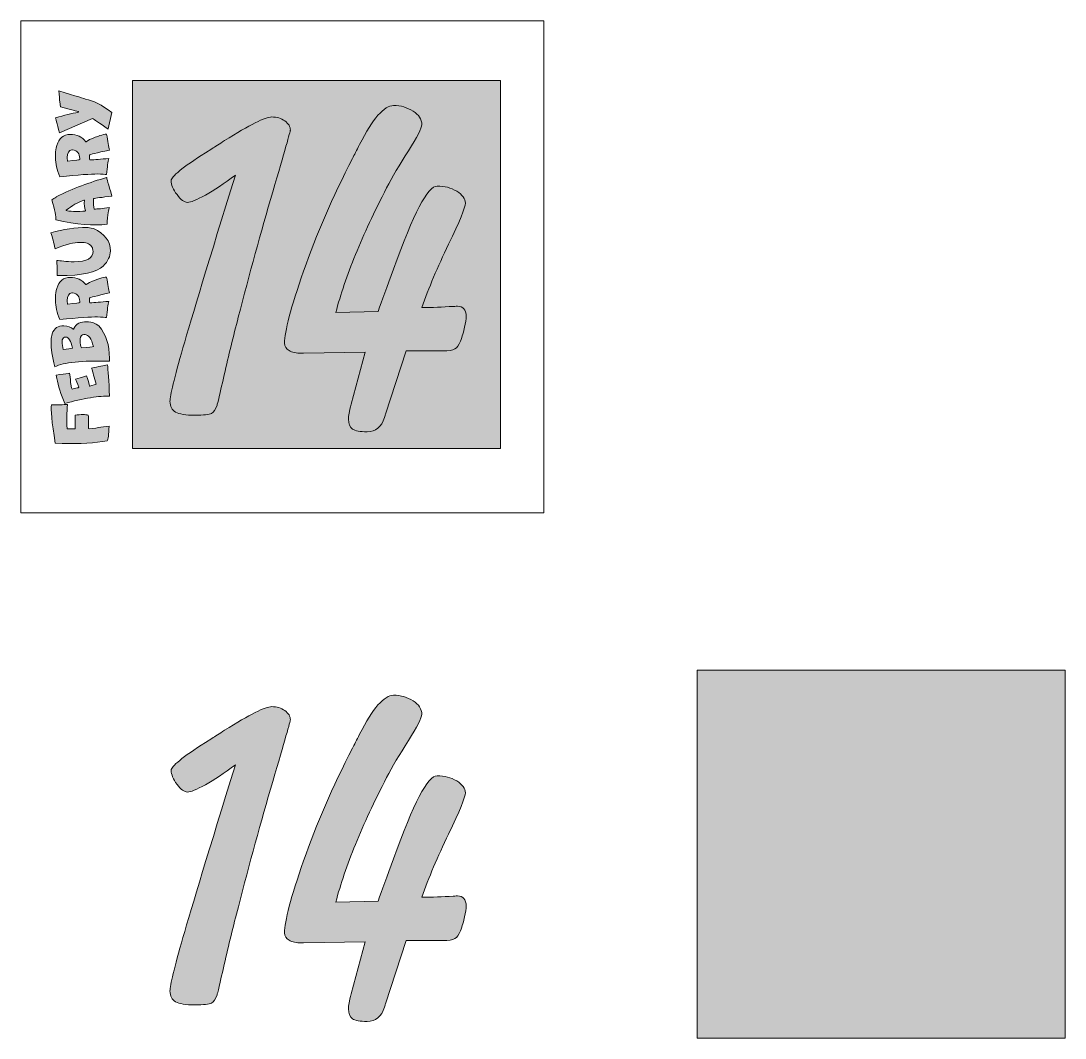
# Model space of a CAD drawing. Header units: inches. Extents: x -3668 to 7580, y -6695 to 5309.
# Drawn here: x 136 to 7580, y -1942 to 5309 of the extents above; entities that cross this region are included whole.
import ezdxf

# ---------------------------------------------------------------- set-up
doc = ezdxf.new("R2010")
doc.units = ezdxf.units.IN
doc.header["$MEASUREMENT"] = 0
for name, color, linetype in [('1', 7, 'Continuous'), ('3', 7, 'Continuous'), ('4', 7, 'Continuous')]:
    doc.layers.add(name, color=color, linetype=linetype)

# ---------------------------------------------------------------- blocks, each defined once
blk = doc.blocks.new('block 2')
at = {"layer": '3', "lineweight": 0}
blk.add_open_spline([(1665.1, 5.5), (1584.9, -54), (1513.6, -101.2), (1451.3, -136.1), (1389, -171.1), (1346.5, -188.5), (1323.8, -188.5), (1302.1, -188.5), (1277.3, -170.1), (1249.5, -133.3), (1221.6, -96.5), (1207.7, -63.4), (1207.7, -34.2), (1207.7, -4.9), (1288.9, 61.7), (1451.3, 165.5), (1451.3, 165.5), (1498, 193.9), (1498, 193.9), (1519.7, 208), (1549.9, 227.4), (1588.7, 251.9), (1767.1, 364.3), (1879, 420.5), (1924.3, 420.5), (1960.2, 420.5), (1991.4, 411), (2017.8, 392.2), (2044.2, 373.3), (2057.5, 351.1), (2057.5, 325.6), (2057.5, 319.9), (2015.5, 173.3), (1931.4, -114.2), (1847.4, -401.7), (1765.7, -699.4), (1686.4, -1007.2), (1650.5, -1143.2), (1617, -1279.8), (1585.8, -1417.2), (1554.7, -1554.6), (1537.7, -1626.6), (1534.8, -1633.2), (1524.4, -1664.4), (1511.2, -1684.2), (1495.2, -1692.7), (1479.1, -1701.2), (1439.5, -1705.5), (1376.2, -1705.5), (1312, -1705.5), (1266.4, -1697.9), (1239.5, -1682.8), (1212.6, -1667.7), (1199.2, -1642.2), (1199.2, -1606.3), (1199.2, -1567.6), (1230.1, -1440.4), (1291.9, -1224.6), (1353.8, -1008.9), (1478.2, -598.8), (1665.1, 5.5)], degree=3, knots=[0, 0, 0, 0, 1, 1, 1, 2, 2, 2, 3, 3, 3, 4, 4, 4, 5, 5, 5, 6, 6, 6, 7, 7, 7, 8, 8, 8, 9, 9, 9, 10, 10, 10, 11, 11, 11, 12, 12, 12, 13, 13, 13, 14, 14, 14, 15, 15, 15, 16, 16, 16, 17, 17, 17, 18, 18, 18, 19, 19, 19, 20, 20, 20, 20], dxfattribs=at)
blk = doc.blocks.new('block 3')
at = {"layer": '3', "lineweight": 0}
blk.add_open_spline([(2590.7, -1255.8), (2590.7, -1255.8), (2150.2, -1264.3), (2150.2, -1264.3), (2150.2, -1264.3), (2137.5, -1264.3), (2137.5, -1264.3), (2099.7, -1264.3), (2070, -1257.9), (2048.2, -1245.2), (2026.5, -1232.4), (2015.7, -1214.7), (2015.7, -1192), (2015.7, -1109.9), (2061, -938.8), (2151.6, -678.6), (2242.3, -418.5), (2358.4, -150.6), (2500.1, 125.2), (2512.3, 148.8), (2529.3, 181.8), (2551.1, 224.3), (2644.5, 409.4), (2725.3, 501.9), (2793.2, 501.9), (2844.2, 501.9), (2890.5, 488.7), (2932, 462.3), (2973.6, 435.8), (2994.4, 403.7), (2994.4, 365.9), (2994.4, 340.5), (2962.5, 278.1), (2898.8, 179), (2835, 79.8), (2783.3, -8), (2743.7, -84.5), (2654.9, -256.3), (2580.8, -415.2), (2521.3, -561.1), (2461.8, -706.9), (2415.1, -844.6), (2381.1, -973.9), (2381.1, -973.9), (2682.8, -965.4), (2682.8, -965.4), (2710.1, -890.8), (2747, -790.3), (2793.2, -663.7), (2933.9, -269.1), (3037.3, -71.7), (3103.4, -71.7), (3155.3, -71.7), (3201.9, -84.2), (3242.9, -109.2), (3284, -134.3), (3304.5, -162.4), (3304.5, -193.5), (3304.5, -226.6), (3264.9, -324.5), (3185.6, -487.4), (3106.3, -650.3), (3042.5, -800.7), (2994.4, -938.5), (3068, -937.6), (3142.1, -934.8), (3216.7, -930), (3234.7, -929.1), (3245.5, -928.6), (3249.3, -928.6), (3269.1, -928.6), (3284.2, -934.8), (3294.6, -947), (3305, -959.3), (3310.2, -977.2), (3310.2, -1000.8), (3310.2, -1020.7), (3306.7, -1046.4), (3299.6, -1078), (3292.5, -1109.7), (3282.4, -1143), (3269.1, -1177.9), (3257.8, -1205.3), (3244.6, -1223.7), (3229.5, -1233.1), (3214.4, -1242.6), (3185.1, -1247.3), (3141.7, -1247.3), (3141.7, -1247.3), (3066.6, -1247.3), (3066.6, -1247.3), (3066.6, -1247.3), (2883.9, -1247.3), (2883.9, -1247.3), (2883.9, -1247.3), (2735.2, -1699.1), (2735.2, -1699.1), (2734.2, -1703.8), (2731.9, -1711.4), (2728.1, -1721.8), (2706.4, -1789.7), (2665.3, -1823.7), (2604.9, -1823.7), (2553.9, -1823.7), (2518.9, -1817.1), (2500.1, -1803.9), (2481.2, -1790.7), (2471.7, -1767.5), (2471.7, -1734.5), (2471.7, -1721.3), (2473.1, -1706.9), (2476, -1691.3), (2478.8, -1675.7), (2484, -1654.2), (2491.6, -1626.9), (2491.6, -1626.9), (2590.7, -1255.8), (2590.7, -1255.8)], degree=3, knots=[0, 0, 0, 0, 1, 1, 1, 2, 2, 2, 3, 3, 3, 4, 4, 4, 5, 5, 5, 6, 6, 6, 7, 7, 7, 8, 8, 8, 9, 9, 9, 10, 10, 10, 11, 11, 11, 12, 12, 12, 13, 13, 13, 14, 14, 14, 15, 15, 15, 16, 16, 16, 17, 17, 17, 18, 18, 18, 19, 19, 19, 20, 20, 20, 21, 21, 21, 22, 22, 22, 23, 23, 23, 24, 24, 24, 25, 25, 25, 26, 26, 26, 27, 27, 27, 28, 28, 28, 29, 29, 29, 30, 30, 30, 31, 31, 31, 32, 32, 32, 33, 33, 33, 34, 34, 34, 35, 35, 35, 36, 36, 36, 37, 37, 37, 38, 38, 38, 39, 39, 39, 39], dxfattribs=at)
blk = doc.blocks.new('block 13')
at = {"layer": '1', "lineweight": 0}
blk.add_open_spline([(1665.1462, 4209.0726), (1584.878, 4149.5834), (1513.5977, 4102.3569), (1451.2786, 4067.4375), (1388.9595, 4032.4915), (1346.4672, 4015.0319), (1323.8017, 4015.0319), (1302.0706, 4015.0319), (1277.2871, 4033.4437), (1249.4513, 4070.2674), (1221.5888, 4107.1), (1207.662, 4140.1328), (1207.662, 4169.4102), (1207.662, 4198.6698), (1288.8646, 4265.2337), (1451.2786, 4369.1195), (1451.2786, 4369.1195), (1498.0157, 4397.4448), (1498.0157, 4397.4448), (1519.7291, 4411.6119), (1549.932, 4430.9492), (1588.66, 4455.5191), (1767.1277, 4567.8678), (1879.0137, 4624.0645), (1924.3359, 4624.0645), (1960.2163, 4624.0645), (1991.3714, 4614.6138), (2017.8189, 4595.7392), (2044.2398, 4576.8379), (2057.4725, 4554.6619), (2057.4725, 4529.1665), (2057.4725, 4523.4979), (2015.4518, 4376.915), (1931.4194, 4089.3912), (1847.3692, 3801.8673), (1765.7039, 3504.1987), (1686.3879, 3196.3854), (1650.4986, 3060.41), (1616.9942, 2923.7316), (1585.8302, 2786.3413), (1554.6751, 2648.9599), (1537.6782, 2576.9499), (1534.8394, 2570.3469), (1524.4366, 2539.1918), (1511.2306, 2519.3651), (1495.1859, 2510.8666), (1479.1144, 2502.3681), (1439.4609, 2498.1234), (1376.2074, 2498.1234), (1311.984, 2498.1234), (1266.4393, 2505.6696), (1239.529, 2520.78), (1212.6187, 2535.8725), (1199.1636, 2561.3679), (1199.1636, 2597.2572), (1199.1636, 2635.9675), (1230.0873, 2763.1952), (1291.9347, 2978.9672), (1353.7733, 3194.7213), (1478.1889, 3604.7564), (1665.1462, 4209.0726)], degree=3, knots=[0, 0, 0, 0, 1, 1, 1, 2, 2, 2, 3, 3, 3, 4, 4, 4, 5, 5, 5, 6, 6, 6, 7, 7, 7, 8, 8, 8, 9, 9, 9, 10, 10, 10, 11, 11, 11, 12, 12, 12, 13, 13, 13, 14, 14, 14, 15, 15, 15, 16, 16, 16, 17, 17, 17, 18, 18, 18, 19, 19, 19, 20, 20, 20, 20], dxfattribs=at)
blk = doc.blocks.new('block 14')
at = {"layer": '1', "lineweight": 0}
blk.add_open_spline([(2590.7042, 2947.8032), (2590.7042, 2947.8032), (2150.217, 2939.2958), (2150.217, 2939.2958), (2150.217, 2939.2958), (2137.4737, 2939.2958), (2137.4737, 2939.2958), (2099.6978, 2939.2958), (2069.9577, 2945.6674), (2048.2443, 2958.4196), (2026.5132, 2971.1717), (2015.6654, 2988.8716), (2015.6654, 3011.5372), (2015.6654, 3093.683), (2060.9876, 3264.818), (2151.6408, 3524.9599), (2242.2851, 3785.084), (2358.4248, 4053.0124), (2500.0599, 4328.7363), (2512.3226, 4352.3362), (2529.3195, 4385.3957), (2551.0506, 4427.888), (2644.5248, 4612.9408), (2725.2646, 4705.4895), (2793.2434, 4705.4895), (2844.2342, 4705.4895), (2890.4907, 4692.2568), (2932.0486, 4665.8271), (2973.5888, 4639.3884), (2994.3677, 4607.2722), (2994.3677, 4569.523), (2994.3677, 4544.0277), (2962.5007, 4481.7086), (2898.7667, 4382.5569), (2835.0238, 4283.423), (2783.33, 4195.6086), (2743.6765, 4119.1224), (2654.9098, 3947.2577), (2580.7908, 3788.4033), (2521.3016, 3642.5234), (2461.8212, 3496.6346), (2415.0753, 3359.0041), (2381.0903, 3229.6495), (2381.0903, 3229.6495), (2682.7723, 3238.148), (2682.7723, 3238.148), (2710.1454, 3312.7297), (2746.9691, 3413.2874), (2793.2434, 3539.83), (2933.9263, 3934.5145), (3037.3228, 4131.8746), (3103.4239, 4131.8746), (3155.349, 4131.8746), (3201.8636, 4119.3449), (3242.941, 4094.339), (3284.0095, 4069.3063), (3304.5482, 4041.2213), (3304.5482, 4010.0663), (3304.5482, 3976.9979), (3264.8946, 3879.0476), (3185.5786, 3716.1708), (3106.2626, 3553.2851), (3042.5197, 3402.9113), (2994.3677, 3265.0583), (3068.0151, 3265.9927), (3142.1341, 3268.8225), (3216.7337, 3273.5567), (3234.6561, 3274.4822), (3245.5306, 3274.9806), (3249.3126, 3274.9806), (3269.1394, 3274.9806), (3284.232, 3268.8225), (3294.6348, 3256.5598), (3305.0109, 3244.2793), (3310.2168, 3226.3302), (3310.2168, 3202.7392), (3310.2168, 3182.9124), (3306.675, 3157.1768), (3299.5915, 3125.55), (3292.508, 3093.9055), (3282.3543, 3060.6236), (3269.1394, 3025.6953), (3257.8111, 2998.2956), (3244.5784, 2979.8926), (3229.4859, 2970.4598), (3214.3666, 2961.0091), (3185.0892, 2956.2927), (3141.6714, 2956.2927), (3141.6714, 2956.2927), (3066.6002, 2956.2927), (3066.6002, 2956.2927), (3066.6002, 2956.2927), (2883.8877, 2956.2927), (2883.8877, 2956.2927), (2883.8877, 2956.2927), (2735.178, 2504.4772), (2735.178, 2504.4772), (2734.2258, 2499.7608), (2731.8587, 2492.2145), (2728.0945, 2481.8206), (2706.3633, 2413.8329), (2665.286, 2379.839), (2604.8713, 2379.839), (2553.8805, 2379.839), (2518.9345, 2386.4598), (2500.0599, 2399.6658), (2481.1586, 2412.9074), (2471.7346, 2436.0268), (2471.7346, 2469.0684), (2471.7346, 2482.3011), (2473.1496, 2496.6906), (2475.9794, 2512.2726), (2478.8182, 2527.8457), (2483.9973, 2549.3366), (2491.5614, 2576.7185), (2491.5614, 2576.7185), (2590.7042, 2947.8032), (2590.7042, 2947.8032)], degree=3, knots=[0, 0, 0, 0, 1, 1, 1, 2, 2, 2, 3, 3, 3, 4, 4, 4, 5, 5, 5, 6, 6, 6, 7, 7, 7, 8, 8, 8, 9, 9, 9, 10, 10, 10, 11, 11, 11, 12, 12, 12, 13, 13, 13, 14, 14, 14, 15, 15, 15, 16, 16, 16, 17, 17, 17, 18, 18, 18, 19, 19, 19, 20, 20, 20, 21, 21, 21, 22, 22, 22, 23, 23, 23, 24, 24, 24, 25, 25, 25, 26, 26, 26, 27, 27, 27, 28, 28, 28, 29, 29, 29, 30, 30, 30, 31, 31, 31, 32, 32, 32, 33, 33, 33, 34, 34, 34, 35, 35, 35, 36, 36, 36, 37, 37, 37, 38, 38, 38, 39, 39, 39, 39], dxfattribs=at)
blk = doc.blocks.new('block 15')
at = {"layer": '1', "lineweight": 0}
blk.add_open_spline([(354.9, 2572.1), (420.1, 2572.4), (457.5, 2573.3), (466.8, 2574.7), (466.8, 2574.7), (468.9, 2575.2), (468.9, 2575.2), (463.5, 2516.2), (462.5, 2459.1), (465.8, 2403.9), (466.5, 2400.4), (485.3, 2399.7), (522.3, 2401.8), (522.3, 2401.8), (524.4, 2402.3), (524.4, 2402.3), (524.7, 2435.8), (524, 2467.5), (522.3, 2497.4), (564.8, 2504.1), (596.4, 2504.1), (617.1, 2497.4), (618.4, 2489.2), (619, 2458.2), (618.6, 2404.4), (618.6, 2404.4), (622, 2400.8), (622, 2400.8), (657.6, 2405.1), (685.6, 2408.8), (706.1, 2412), (706.1, 2412), (765.5, 2421.1), (765.5, 2421.1), (762.9, 2359.6), (758.3, 2324.4), (751.9, 2315.4), (751.9, 2315.4), (718.3, 2310.2), (718.3, 2310.2), (627, 2295.6), (514.6, 2292), (380.9, 2299.5), (356.8, 2450.5), (348.1, 2541.4), (354.9, 2572.1)], degree=3, knots=[0, 0, 0, 0, 1, 1, 1, 2, 2, 2, 3, 3, 3, 4, 4, 4, 5, 5, 5, 6, 6, 6, 7, 7, 7, 8, 8, 8, 9, 9, 9, 10, 10, 10, 11, 11, 11, 12, 12, 12, 13, 13, 13, 14, 14, 14, 15, 15, 15, 15], dxfattribs=at)
blk = doc.blocks.new('block 16')
at = {"layer": '1', "lineweight": 0}
blk.add_open_spline([(392.9, 2760.9), (392.9, 2760.9), (389, 2783.9), (389, 2783.9), (424.6, 2788.5), (452.7, 2792.6), (473.3, 2796.1), (473.3, 2796.1), (484, 2798.2), (484, 2798.2), (487.5, 2759.5), (490.5, 2733.3), (493.1, 2719.8), (493.1, 2719.8), (497.8, 2692.2), (497.8, 2692.2), (498.2, 2688.9), (499.3, 2686.2), (501.2, 2684.1), (511.8, 2685.9), (523.7, 2688.7), (536.9, 2692.7), (536.9, 2692.7), (544.7, 2693.8), (544.7, 2693.8), (544.7, 2693.8), (549.1, 2696.9), (549.1, 2696.9), (539.9, 2725), (532.1, 2744.6), (525.7, 2755.7), (574.3, 2768.4), (600.4, 2775.9), (604, 2778.1), (613.9, 2754.2), (620.4, 2733.5), (623.3, 2716.2), (623.3, 2716.2), (624.9, 2707.6), (624.9, 2707.6), (624.9, 2707.6), (627.5, 2703.9), (627.5, 2703.9), (627.5, 2703.9), (672.8, 2718.2), (672.8, 2718.2), (659.9, 2767.7), (649.1, 2806.2), (640.2, 2833.6), (690.4, 2845.2), (727.9, 2853.2), (752.7, 2857.5), (759.1, 2820.6), (764.2, 2745.8), (767.8, 2633.1), (732.9, 2635.5), (688.1, 2632), (633.2, 2622.4), (573.2, 2612), (511.9, 2598.7), (449.4, 2582.3), (420.9, 2647.1), (402.1, 2706.6), (392.9, 2760.9)], degree=3, knots=[0, 0, 0, 0, 1, 1, 1, 2, 2, 2, 3, 3, 3, 4, 4, 4, 5, 5, 5, 6, 6, 6, 7, 7, 7, 8, 8, 8, 9, 9, 9, 10, 10, 10, 11, 11, 11, 12, 12, 12, 13, 13, 13, 14, 14, 14, 15, 15, 15, 16, 16, 16, 17, 17, 17, 18, 18, 18, 19, 19, 19, 20, 20, 20, 21, 21, 21, 21], dxfattribs=at)
blk = doc.blocks.new('block 17')
at = {"layer": '1', "lineweight": 0}
for points, knots in [([(351.8, 3014.2), (351.8, 3014.2), (352.3, 3033.4), (352.3, 3033.4), (352.6, 3048.4), (355, 3063.3), (359.3, 3078.2), (373.5, 3117.6), (401.1, 3136.8), (441.8, 3135.7), (471.7, 3135.1), (494.3, 3126.7), (509.5, 3110.8), (512.5, 3110.8), (514, 3112.9), (514, 3117.3), (530.6, 3149.5), (561.5, 3165.2), (606.6, 3164.1), (606.6, 3164.1), (617.3, 3164.1), (617.3, 3164.1), (641.1, 3163.8), (665.8, 3154), (691.5, 3134.7), (744.1, 3073.6), (769.3, 2997.1), (767, 2905.1), (767, 2905.1), (767, 2883.7), (767, 2883.7), (570.5, 2887.9), (440.8, 2874.4), (377.8, 2843.1), (359.4, 2918.4), (350.7, 2975.5), (351.8, 3014.2)], [0, 0, 0, 0, 1, 1, 1, 2, 2, 2, 3, 3, 3, 4, 4, 4, 5, 5, 5, 6, 6, 6, 7, 7, 7, 8, 8, 8, 9, 9, 9, 10, 10, 10, 11, 11, 11, 12, 12, 12, 12]), ([(438.2, 2967.3), (469.8, 2969.4), (491.8, 2972.6), (504.3, 2976.9), (491.8, 3028.1), (476.2, 3054.1), (457.5, 3054.8), (457.5, 3054.8), (446.8, 3054.8), (446.8, 3054.8), (436.4, 3049.4), (431, 3039.6), (430.6, 3025.4), (430.3, 3004.2), (432.8, 2984.8), (438.2, 2967.3)], [0, 0, 0, 0, 1, 1, 1, 2, 2, 2, 3, 3, 3, 4, 4, 4, 5, 5, 5, 5]), ([(568.4, 2977.5), (619.1, 2982.1), (647.6, 2985.7), (654, 2988.1), (638.1, 3044), (618, 3072.3), (593.9, 3073), (593.9, 3073), (585.3, 3073), (585.3, 3073), (570.7, 3073.3), (562, 3062.8), (559.3, 3041.5), (559.3, 3041.5), (559.3, 3030.8), (559.3, 3030.8), (558.6, 3008.1), (561.6, 2990.3), (568.4, 2977.5)], [0, 0, 0, 0, 1, 1, 1, 2, 2, 2, 3, 3, 3, 4, 4, 4, 5, 5, 5, 6, 6, 6, 6])]:
    blk.add_open_spline(points, degree=3, knots=knots, dxfattribs=at)
blk = doc.blocks.new('block 18')
at = {"layer": '1', "lineweight": 0}
for points, knots in [([(383, 3315.9), (383, 3315.9), (383, 3341.7), (383, 3341.7), (383, 3361.1), (385.9, 3381), (391.6, 3401.3), (408.9, 3453.9), (441, 3480.2), (487.7, 3480.2), (535.2, 3480.2), (572.2, 3463.1), (598.6, 3428.9), (598.6, 3428.9), (602.7, 3428.9), (602.7, 3428.9), (602.7, 3428.9), (626.2, 3444), (626.2, 3444), (684.5, 3468.8), (724.3, 3481.6), (745.7, 3482.3), (745.7, 3482.3), (747.8, 3482.3), (747.8, 3482.3), (754.9, 3431.1), (762, 3393.4), (769.1, 3369.3), (673.8, 3349.3), (626.2, 3337.3), (626.2, 3333.1), (626.2, 3333.1), (626.2, 3303.2), (626.2, 3303.2), (626.2, 3303.2), (628.3, 3299), (628.3, 3299), (661.8, 3300.4), (706.5, 3303.9), (762.6, 3309.7), (757, 3286.6), (752.1, 3248.1), (747.8, 3194.3), (735.3, 3195.9), (713.9, 3197.4), (683.7, 3198.8), (636.9, 3198.8), (546.6, 3192.3), (412.9, 3179.5), (393, 3228.6), (383, 3274.1), (383, 3315.9)], [0, 0, 0, 0, 1, 1, 1, 2, 2, 2, 3, 3, 3, 4, 4, 4, 5, 5, 5, 6, 6, 6, 7, 7, 7, 8, 8, 8, 9, 9, 9, 10, 10, 10, 11, 11, 11, 12, 12, 12, 13, 13, 13, 14, 14, 14, 15, 15, 15, 16, 16, 16, 17, 17, 17, 17]), ([(470.5, 3290.4), (527.4, 3295.1), (555.9, 3299.3), (555.9, 3303.2), (555.9, 3303.2), (555.9, 3309.7), (555.9, 3309.7), (555.9, 3344), (538.8, 3364.6), (504.6, 3371.4), (504.6, 3371.4), (500.4, 3371.4), (500.4, 3371.4), (477.7, 3366.9), (466.3, 3348.4), (466.3, 3315.9), (467.7, 3300.3), (469.1, 3291.8), (470.5, 3290.4)], [0, 0, 0, 0, 1, 1, 1, 2, 2, 2, 3, 3, 3, 4, 4, 4, 5, 5, 5, 6, 6, 6, 6])]:
    blk.add_open_spline(points, degree=3, knots=knots, dxfattribs=at)
blk = doc.blocks.new('block 19')
at = {"layer": '1', "lineweight": 0}
blk.add_open_spline([(350.2, 3798.1), (440.8, 3823.8), (526.1, 3836.6), (606.1, 3836.6), (616.5, 3836.6), (632.2, 3833.8), (653, 3828), (734, 3791.7), (774.6, 3738.5), (774.6, 3668.2), (774.6, 3631.5), (757.6, 3596), (723.5, 3561.4), (678.4, 3515.9), (573.2, 3493.2), (407.7, 3493.2), (407.7, 3493.2), (395, 3493.2), (395, 3493.2), (395, 3493.2), (395, 3533.8), (395, 3533.8), (395, 3548.7), (394.3, 3571.5), (392.9, 3602), (416.3, 3597.7), (457.6, 3594.1), (516.6, 3591.4), (606.1, 3591.4), (650.9, 3617), (650.9, 3668.2), (649.9, 3670.9), (648.5, 3678.8), (646.7, 3691.6), (631.8, 3717.1), (608.3, 3729.9), (576.2, 3729.9), (576.2, 3729.9), (555.1, 3729.9), (555.1, 3729.9), (517.3, 3729.9), (458.9, 3714.9), (380.1, 3685.1), (371.6, 3728.5), (361.7, 3766.1), (350.2, 3798.1)], degree=3, knots=[0, 0, 0, 0, 1, 1, 1, 2, 2, 2, 3, 3, 3, 4, 4, 4, 5, 5, 5, 6, 6, 6, 7, 7, 7, 8, 8, 8, 9, 9, 9, 10, 10, 10, 11, 11, 11, 12, 12, 12, 13, 13, 13, 14, 14, 14, 15, 15, 15, 15], dxfattribs=at)
blk = doc.blocks.new('block 20')
at = {"layer": '1', "lineweight": 0}
for points, knots in [([(357, 4034), (378, 4046.1), (388.6, 4053.2), (389, 4055.3), (509.4, 4114.3), (629, 4159.9), (747.8, 4192), (747.4, 4189.7), (760.1, 4145.5), (785.8, 4059.2), (711.5, 4051.1), (667.7, 4045.5), (654.6, 4042.6), (652.8, 4009.2), (654.2, 3984.2), (658.7, 3967.3), (682.1, 3967.7), (718.2, 3971.2), (767, 3978), (766, 3972.1), (763.6, 3964.5), (760, 3955.1), (753.7, 3916.4), (750.8, 3885.3), (751.1, 3861.9), (751.1, 3861.9), (750.6, 3859.8), (750.6, 3859.8), (656, 3847.3), (534.1, 3857.4), (384.8, 3890), (389.3, 3911.7), (380.1, 3959.7), (357, 4034)], [0, 0, 0, 0, 1, 1, 1, 2, 2, 2, 3, 3, 3, 4, 4, 4, 5, 5, 5, 6, 6, 6, 7, 7, 7, 8, 8, 8, 9, 9, 9, 10, 10, 10, 11, 11, 11, 11]), ([(527, 3950.4), (573, 3950), (596.5, 3952.1), (597.5, 3956.6), (589.7, 3973.1), (586.9, 3997.9), (588.9, 4030.8), (588.9, 4030.8), (584.8, 4031.4), (584.8, 4031.4), (541.7, 4015.4), (500.1, 3991.3), (459.8, 3959), (459.8, 3959), (459.3, 3956.6), (459.3, 3956.6), (485.7, 3952.1), (508.2, 3950), (527, 3950.4)], [0, 0, 0, 0, 1, 1, 1, 2, 2, 2, 3, 3, 3, 4, 4, 4, 5, 5, 5, 6, 6, 6, 6])]:
    blk.add_open_spline(points, degree=3, knots=knots, dxfattribs=at)
blk = doc.blocks.new('block 21')
at = {"layer": '1', "lineweight": 0}
for points, knots in [([(383, 4334.9), (383, 4334.9), (383, 4360.7), (383, 4360.7), (383, 4380.2), (385.9, 4400), (391.6, 4420.3), (408.9, 4472.9), (441, 4499.2), (487.7, 4499.2), (535.2, 4499.2), (572.2, 4482.1), (598.6, 4447.9), (598.6, 4447.9), (602.7, 4447.9), (602.7, 4447.9), (602.7, 4447.9), (626.2, 4463), (626.2, 4463), (684.5, 4487.8), (724.3, 4500.6), (745.7, 4501.3), (745.7, 4501.3), (747.8, 4501.3), (747.8, 4501.3), (754.9, 4450.1), (762, 4412.4), (769.1, 4388.3), (673.8, 4368.3), (626.2, 4356.3), (626.2, 4352.1), (626.2, 4352.1), (626.2, 4322.2), (626.2, 4322.2), (626.2, 4322.2), (628.3, 4318), (628.3, 4318), (661.8, 4319.4), (706.5, 4323), (762.6, 4328.7), (757, 4305.6), (752.1, 4267.2), (747.8, 4213.4), (735.3, 4214.9), (713.9, 4216.4), (683.7, 4217.8), (636.9, 4217.8), (546.6, 4211.4), (412.9, 4198.5), (393, 4247.6), (383, 4293.1), (383, 4334.9)], [0, 0, 0, 0, 1, 1, 1, 2, 2, 2, 3, 3, 3, 4, 4, 4, 5, 5, 5, 6, 6, 6, 7, 7, 7, 8, 8, 8, 9, 9, 9, 10, 10, 10, 11, 11, 11, 12, 12, 12, 13, 13, 13, 14, 14, 14, 15, 15, 15, 16, 16, 16, 17, 17, 17, 17]), ([(470.5, 4309.4), (527.4, 4314.1), (555.9, 4318.4), (555.9, 4322.2), (555.9, 4322.2), (555.9, 4328.7), (555.9, 4328.7), (555.9, 4363.1), (538.8, 4383.6), (504.6, 4390.4), (504.6, 4390.4), (500.4, 4390.4), (500.4, 4390.4), (477.7, 4385.9), (466.3, 4367.4), (466.3, 4334.9), (467.7, 4319.3), (469.1, 4310.8), (470.5, 4309.4)], [0, 0, 0, 0, 1, 1, 1, 2, 2, 2, 3, 3, 3, 4, 4, 4, 5, 5, 5, 6, 6, 6, 6])]:
    blk.add_open_spline(points, degree=3, knots=knots, dxfattribs=at)
blk = doc.blocks.new('block 22')
at = {"layer": '1', "lineweight": 0}
blk.add_open_spline([(418.4, 4697.3), (416.7, 4704.1), (412.9, 4741.6), (407.2, 4809.8), (532.4, 4772.5), (595.5, 4753), (596.5, 4751.2), (651.3, 4741.9), (713.7, 4710.2), (783.7, 4656.2), (783.7, 4656.2), (759.2, 4539.6), (759.2, 4539.6), (759.2, 4539.6), (758.7, 4537.2), (758.7, 4537.2), (694, 4582.5), (656.5, 4607.8), (646.2, 4613), (646.2, 4613), (412.7, 4510.1), (412.7, 4510.1), (392.7, 4580.1), (382.9, 4616.4), (383.3, 4619), (446.3, 4635.6), (500.5, 4648.8), (546, 4658.3), (546, 4658.3), (546.5, 4662.7), (546.5, 4662.7), (538.7, 4663.8), (496, 4675.3), (418.4, 4697.3)], degree=3, knots=[0, 0, 0, 0, 1, 1, 1, 2, 2, 2, 3, 3, 3, 4, 4, 4, 5, 5, 5, 6, 6, 6, 7, 7, 7, 8, 8, 8, 9, 9, 9, 10, 10, 10, 11, 11, 11, 11], dxfattribs=at)
blk = doc.blocks.new('block 12')
at = {"layer": '1', "true_color": 0xffb3db}
h = blk.add_hatch(color=221, dxfattribs=at)
h.dxf.hatch_style = 2
h.paths.add_polyline_path([(3556.2, 2261.2), (932.3, 2261.2), (932.3, 4885.1), (3556.2, 4885.1)])
at = {"layer": '1', "true_color": 0xffffff}
h = blk.add_hatch(color=7, dxfattribs=at)
h.dxf.hatch_style = 2
edge = h.paths.add_edge_path()
edge.add_spline(control_points=[(354.9, 2572.1), (420.1, 2572.4), (457.5, 2573.3), (466.8, 2574.7), (466.8, 2574.7), (468.9, 2575.2), (468.9, 2575.2), (463.5, 2516.2), (462.5, 2459.1), (465.8, 2403.9), (466.5, 2400.4), (485.3, 2399.7), (522.3, 2401.8), (522.3, 2401.8), (524.4, 2402.3), (524.4, 2402.3), (524.7, 2435.8), (524, 2467.5), (522.3, 2497.4), (564.8, 2504.1), (596.4, 2504.1), (617.1, 2497.4), (618.4, 2489.2), (619, 2458.2), (618.6, 2404.4), (618.6, 2404.4), (622, 2400.8), (622, 2400.8), (657.6, 2405.1), (685.6, 2408.8), (706.1, 2412), (706.1, 2412), (765.5, 2421.1), (765.5, 2421.1), (762.9, 2359.6), (758.3, 2324.4), (751.9, 2315.4), (751.9, 2315.4), (718.3, 2310.2), (718.3, 2310.2), (627, 2295.6), (514.6, 2292), (380.9, 2299.5), (356.8, 2450.5), (348.1, 2541.4), (354.9, 2572.1)], knot_values=[0, 0, 0, 0, 1, 1, 1, 2, 2, 2, 3, 3, 3, 4, 4, 4, 5, 5, 5, 6, 6, 6, 7, 7, 7, 8, 8, 8, 9, 9, 9, 10, 10, 10, 11, 11, 11, 12, 12, 12, 13, 13, 13, 14, 14, 14, 15, 15, 15, 15], degree=3, periodic=1)
edge = h.paths.add_edge_path()
edge.add_spline(control_points=[(392.9, 2760.9), (392.9, 2760.9), (389, 2783.9), (389, 2783.9), (424.6, 2788.5), (452.7, 2792.6), (473.3, 2796.1), (473.3, 2796.1), (484, 2798.2), (484, 2798.2), (487.5, 2759.5), (490.5, 2733.3), (493.1, 2719.8), (493.1, 2719.8), (497.8, 2692.2), (497.8, 2692.2), (498.2, 2688.9), (499.3, 2686.2), (501.2, 2684.1), (511.8, 2685.9), (523.7, 2688.7), (536.9, 2692.7), (536.9, 2692.7), (544.7, 2693.8), (544.7, 2693.8), (544.7, 2693.8), (549.1, 2696.9), (549.1, 2696.9), (539.9, 2725), (532.1, 2744.6), (525.7, 2755.7), (574.3, 2768.4), (600.4, 2775.9), (604, 2778.1), (613.9, 2754.2), (620.4, 2733.5), (623.3, 2716.2), (623.3, 2716.2), (624.9, 2707.6), (624.9, 2707.6), (624.9, 2707.6), (627.5, 2703.9), (627.5, 2703.9), (627.5, 2703.9), (672.8, 2718.2), (672.8, 2718.2), (659.9, 2767.7), (649.1, 2806.2), (640.2, 2833.6), (690.4, 2845.2), (727.9, 2853.2), (752.7, 2857.5), (759.1, 2820.6), (764.2, 2745.8), (767.8, 2633.1), (732.9, 2635.5), (688.1, 2632), (633.2, 2622.4), (573.2, 2612), (511.9, 2598.7), (449.4, 2582.3), (420.9, 2647.1), (402.1, 2706.6), (392.9, 2760.9)], knot_values=[0, 0, 0, 0, 1, 1, 1, 2, 2, 2, 3, 3, 3, 4, 4, 4, 5, 5, 5, 6, 6, 6, 7, 7, 7, 8, 8, 8, 9, 9, 9, 10, 10, 10, 11, 11, 11, 12, 12, 12, 13, 13, 13, 14, 14, 14, 15, 15, 15, 16, 16, 16, 17, 17, 17, 18, 18, 18, 19, 19, 19, 20, 20, 20, 21, 21, 21, 21], degree=3, periodic=1)
edge = h.paths.add_edge_path()
edge.add_spline(control_points=[(351.8, 3014.2), (351.8, 3014.2), (352.3, 3033.4), (352.3, 3033.4), (352.6, 3048.4), (355, 3063.3), (359.3, 3078.2), (373.5, 3117.6), (401.1, 3136.8), (441.8, 3135.7), (471.7, 3135.1), (494.3, 3126.7), (509.5, 3110.8), (512.5, 3110.8), (514, 3112.9), (514, 3117.3), (530.6, 3149.5), (561.5, 3165.2), (606.6, 3164.1), (606.6, 3164.1), (617.3, 3164.1), (617.3, 3164.1), (641.1, 3163.8), (665.8, 3154), (691.5, 3134.7), (744.1, 3073.6), (769.3, 2997.1), (767, 2905.1), (767, 2905.1), (767, 2883.7), (767, 2883.7), (570.5, 2887.9), (440.8, 2874.4), (377.8, 2843.1), (359.4, 2918.4), (350.7, 2975.5), (351.8, 3014.2)], knot_values=[0, 0, 0, 0, 1, 1, 1, 2, 2, 2, 3, 3, 3, 4, 4, 4, 5, 5, 5, 6, 6, 6, 7, 7, 7, 8, 8, 8, 9, 9, 9, 10, 10, 10, 11, 11, 11, 12, 12, 12, 12], degree=3, periodic=1)
edge = h.paths.add_edge_path()
edge.add_spline(control_points=[(438.2, 2967.3), (469.8, 2969.4), (491.8, 2972.6), (504.3, 2976.9), (491.8, 3028.1), (476.2, 3054.1), (457.5, 3054.8), (457.5, 3054.8), (446.8, 3054.8), (446.8, 3054.8), (436.4, 3049.4), (431, 3039.6), (430.6, 3025.4), (430.3, 3004.2), (432.8, 2984.8), (438.2, 2967.3)], knot_values=[0, 0, 0, 0, 1, 1, 1, 2, 2, 2, 3, 3, 3, 4, 4, 4, 5, 5, 5, 5], degree=3, periodic=1)
edge = h.paths.add_edge_path()
edge.add_spline(control_points=[(568.4, 2977.5), (619.1, 2982.1), (647.6, 2985.7), (654, 2988.1), (638.1, 3044), (618, 3072.3), (593.9, 3073), (593.9, 3073), (585.3, 3073), (585.3, 3073), (570.7, 3073.3), (562, 3062.8), (559.3, 3041.5), (559.3, 3041.5), (559.3, 3030.8), (559.3, 3030.8), (558.6, 3008.1), (561.6, 2990.3), (568.4, 2977.5)], knot_values=[0, 0, 0, 0, 1, 1, 1, 2, 2, 2, 3, 3, 3, 4, 4, 4, 5, 5, 5, 6, 6, 6, 6], degree=3, periodic=1)
edge = h.paths.add_edge_path()
edge.add_spline(control_points=[(383, 3315.9), (383, 3315.9), (383, 3341.7), (383, 3341.7), (383, 3361.1), (385.9, 3381), (391.6, 3401.3), (408.9, 3453.9), (441, 3480.2), (487.7, 3480.2), (535.2, 3480.2), (572.2, 3463.1), (598.6, 3428.9), (598.6, 3428.9), (602.7, 3428.9), (602.7, 3428.9), (602.7, 3428.9), (626.2, 3444), (626.2, 3444), (684.5, 3468.8), (724.3, 3481.6), (745.7, 3482.3), (745.7, 3482.3), (747.8, 3482.3), (747.8, 3482.3), (754.9, 3431.1), (762, 3393.4), (769.1, 3369.3), (673.8, 3349.3), (626.2, 3337.3), (626.2, 3333.1), (626.2, 3333.1), (626.2, 3303.2), (626.2, 3303.2), (626.2, 3303.2), (628.3, 3299), (628.3, 3299), (661.8, 3300.4), (706.5, 3303.9), (762.6, 3309.7), (757, 3286.6), (752.1, 3248.1), (747.8, 3194.3), (735.3, 3195.9), (713.9, 3197.4), (683.7, 3198.8), (636.9, 3198.8), (546.6, 3192.3), (412.9, 3179.5), (393, 3228.6), (383, 3274.1), (383, 3315.9)], knot_values=[0, 0, 0, 0, 1, 1, 1, 2, 2, 2, 3, 3, 3, 4, 4, 4, 5, 5, 5, 6, 6, 6, 7, 7, 7, 8, 8, 8, 9, 9, 9, 10, 10, 10, 11, 11, 11, 12, 12, 12, 13, 13, 13, 14, 14, 14, 15, 15, 15, 16, 16, 16, 17, 17, 17, 17], degree=3, periodic=1)
edge = h.paths.add_edge_path()
edge.add_spline(control_points=[(470.5, 3290.4), (527.4, 3295.1), (555.9, 3299.3), (555.9, 3303.2), (555.9, 3303.2), (555.9, 3309.7), (555.9, 3309.7), (555.9, 3344), (538.8, 3364.6), (504.6, 3371.4), (504.6, 3371.4), (500.4, 3371.4), (500.4, 3371.4), (477.7, 3366.9), (466.3, 3348.4), (466.3, 3315.9), (467.7, 3300.3), (469.1, 3291.8), (470.5, 3290.4)], knot_values=[0, 0, 0, 0, 1, 1, 1, 2, 2, 2, 3, 3, 3, 4, 4, 4, 5, 5, 5, 6, 6, 6, 6], degree=3, periodic=1)
edge = h.paths.add_edge_path()
edge.add_spline(control_points=[(350.2, 3798.1), (440.8, 3823.8), (526.1, 3836.6), (606.1, 3836.6), (616.5, 3836.6), (632.2, 3833.8), (653, 3828), (734, 3791.7), (774.6, 3738.5), (774.6, 3668.2), (774.6, 3631.5), (757.6, 3596), (723.5, 3561.4), (678.4, 3515.9), (573.2, 3493.2), (407.7, 3493.2), (407.7, 3493.2), (395, 3493.2), (395, 3493.2), (395, 3493.2), (395, 3533.8), (395, 3533.8), (395, 3548.7), (394.3, 3571.5), (392.9, 3602), (416.3, 3597.7), (457.6, 3594.1), (516.6, 3591.4), (606.1, 3591.4), (650.9, 3617), (650.9, 3668.2), (649.9, 3670.9), (648.5, 3678.8), (646.7, 3691.6), (631.8, 3717.1), (608.3, 3729.9), (576.2, 3729.9), (576.2, 3729.9), (555.1, 3729.9), (555.1, 3729.9), (517.3, 3729.9), (458.9, 3714.9), (380.1, 3685.1), (371.6, 3728.5), (361.7, 3766.1), (350.2, 3798.1)], knot_values=[0, 0, 0, 0, 1, 1, 1, 2, 2, 2, 3, 3, 3, 4, 4, 4, 5, 5, 5, 6, 6, 6, 7, 7, 7, 8, 8, 8, 9, 9, 9, 10, 10, 10, 11, 11, 11, 12, 12, 12, 13, 13, 13, 14, 14, 14, 15, 15, 15, 15], degree=3, periodic=1)
edge = h.paths.add_edge_path()
edge.add_spline(control_points=[(357, 4034), (378, 4046.1), (388.6, 4053.2), (389, 4055.3), (509.4, 4114.3), (629, 4159.9), (747.8, 4192), (747.4, 4189.7), (760.1, 4145.5), (785.8, 4059.2), (711.5, 4051.1), (667.7, 4045.5), (654.6, 4042.6), (652.8, 4009.2), (654.2, 3984.2), (658.7, 3967.3), (682.1, 3967.7), (718.2, 3971.2), (767, 3978), (766, 3972.1), (763.6, 3964.5), (760, 3955.1), (753.7, 3916.4), (750.8, 3885.3), (751.1, 3861.9), (751.1, 3861.9), (750.6, 3859.8), (750.6, 3859.8), (656, 3847.3), (534.1, 3857.4), (384.8, 3890), (389.3, 3911.7), (380.1, 3959.7), (357, 4034)], knot_values=[0, 0, 0, 0, 1, 1, 1, 2, 2, 2, 3, 3, 3, 4, 4, 4, 5, 5, 5, 6, 6, 6, 7, 7, 7, 8, 8, 8, 9, 9, 9, 10, 10, 10, 11, 11, 11, 11], degree=3, periodic=1)
edge = h.paths.add_edge_path()
edge.add_spline(control_points=[(527, 3950.4), (573, 3950), (596.5, 3952.1), (597.5, 3956.6), (589.7, 3973.1), (586.9, 3997.9), (588.9, 4030.8), (588.9, 4030.8), (584.8, 4031.4), (584.8, 4031.4), (541.7, 4015.4), (500.1, 3991.3), (459.8, 3959), (459.8, 3959), (459.3, 3956.6), (459.3, 3956.6), (485.7, 3952.1), (508.2, 3950), (527, 3950.4)], knot_values=[0, 0, 0, 0, 1, 1, 1, 2, 2, 2, 3, 3, 3, 4, 4, 4, 5, 5, 5, 6, 6, 6, 6], degree=3, periodic=1)
edge = h.paths.add_edge_path()
edge.add_spline(control_points=[(383, 4334.9), (383, 4334.9), (383, 4360.7), (383, 4360.7), (383, 4380.2), (385.9, 4400), (391.6, 4420.3), (408.9, 4472.9), (441, 4499.2), (487.7, 4499.2), (535.2, 4499.2), (572.2, 4482.1), (598.6, 4447.9), (598.6, 4447.9), (602.7, 4447.9), (602.7, 4447.9), (602.7, 4447.9), (626.2, 4463), (626.2, 4463), (684.5, 4487.8), (724.3, 4500.6), (745.7, 4501.3), (745.7, 4501.3), (747.8, 4501.3), (747.8, 4501.3), (754.9, 4450.1), (762, 4412.4), (769.1, 4388.3), (673.8, 4368.3), (626.2, 4356.3), (626.2, 4352.1), (626.2, 4352.1), (626.2, 4322.2), (626.2, 4322.2), (626.2, 4322.2), (628.3, 4318), (628.3, 4318), (661.8, 4319.4), (706.5, 4323), (762.6, 4328.7), (757, 4305.6), (752.1, 4267.2), (747.8, 4213.4), (735.3, 4214.9), (713.9, 4216.4), (683.7, 4217.8), (636.9, 4217.8), (546.6, 4211.4), (412.9, 4198.5), (393, 4247.6), (383, 4293.1), (383, 4334.9)], knot_values=[0, 0, 0, 0, 1, 1, 1, 2, 2, 2, 3, 3, 3, 4, 4, 4, 5, 5, 5, 6, 6, 6, 7, 7, 7, 8, 8, 8, 9, 9, 9, 10, 10, 10, 11, 11, 11, 12, 12, 12, 13, 13, 13, 14, 14, 14, 15, 15, 15, 16, 16, 16, 17, 17, 17, 17], degree=3, periodic=1)
edge = h.paths.add_edge_path()
edge.add_spline(control_points=[(470.5, 4309.4), (527.4, 4314.1), (555.9, 4318.4), (555.9, 4322.2), (555.9, 4322.2), (555.9, 4328.7), (555.9, 4328.7), (555.9, 4363.1), (538.8, 4383.6), (504.6, 4390.4), (504.6, 4390.4), (500.4, 4390.4), (500.4, 4390.4), (477.7, 4385.9), (466.3, 4367.4), (466.3, 4334.9), (467.7, 4319.3), (469.1, 4310.8), (470.5, 4309.4)], knot_values=[0, 0, 0, 0, 1, 1, 1, 2, 2, 2, 3, 3, 3, 4, 4, 4, 5, 5, 5, 6, 6, 6, 6], degree=3, periodic=1)
edge = h.paths.add_edge_path()
edge.add_spline(control_points=[(418.4, 4697.3), (416.7, 4704.1), (412.9, 4741.6), (407.2, 4809.8), (532.4, 4772.5), (595.5, 4753), (596.5, 4751.2), (651.3, 4741.9), (713.7, 4710.2), (783.7, 4656.2), (783.7, 4656.2), (759.2, 4539.6), (759.2, 4539.6), (759.2, 4539.6), (758.7, 4537.2), (758.7, 4537.2), (694, 4582.5), (656.5, 4607.8), (646.2, 4613), (646.2, 4613), (412.7, 4510.1), (412.7, 4510.1), (392.7, 4580.1), (382.9, 4616.4), (383.3, 4619), (446.3, 4635.6), (500.5, 4648.8), (546, 4658.3), (546, 4658.3), (546.5, 4662.7), (546.5, 4662.7), (538.7, 4663.8), (496, 4675.3), (418.4, 4697.3)], knot_values=[0, 0, 0, 0, 1, 1, 1, 2, 2, 2, 3, 3, 3, 4, 4, 4, 5, 5, 5, 6, 6, 6, 7, 7, 7, 8, 8, 8, 9, 9, 9, 10, 10, 10, 11, 11, 11, 11], degree=3, periodic=1)
at = {"layer": '1', "true_color": 0xde242d}
h = blk.add_hatch(color=242, dxfattribs=at)
h.dxf.hatch_style = 2
edge = h.paths.add_edge_path()
edge.add_spline(control_points=[(1665.1, 4209.1), (1584.9, 4149.6), (1513.6, 4102.4), (1451.3, 4067.4), (1389, 4032.5), (1346.5, 4015), (1323.8, 4015), (1302.1, 4015), (1277.3, 4033.4), (1249.5, 4070.3), (1221.6, 4107.1), (1207.7, 4140.1), (1207.7, 4169.4), (1207.7, 4198.7), (1288.9, 4265.2), (1451.3, 4369.1), (1451.3, 4369.1), (1498, 4397.4), (1498, 4397.4), (1519.7, 4411.6), (1549.9, 4430.9), (1588.7, 4455.5), (1767.1, 4567.9), (1879, 4624.1), (1924.3, 4624.1), (1960.2, 4624.1), (1991.4, 4614.6), (2017.8, 4595.7), (2044.2, 4576.8), (2057.5, 4554.7), (2057.5, 4529.2), (2057.5, 4523.5), (2015.5, 4376.9), (1931.4, 4089.4), (1847.4, 3801.9), (1765.7, 3504.2), (1686.4, 3196.4), (1650.5, 3060.4), (1617, 2923.7), (1585.8, 2786.3), (1554.7, 2649), (1537.7, 2576.9), (1534.8, 2570.3), (1524.4, 2539.2), (1511.2, 2519.4), (1495.2, 2510.9), (1479.1, 2502.4), (1439.5, 2498.1), (1376.2, 2498.1), (1312, 2498.1), (1266.4, 2505.7), (1239.5, 2520.8), (1212.6, 2535.9), (1199.2, 2561.4), (1199.2, 2597.3), (1199.2, 2636), (1230.1, 2763.2), (1291.9, 2979), (1353.8, 3194.7), (1478.2, 3604.8), (1665.1, 4209.1)], knot_values=[0, 0, 0, 0, 1, 1, 1, 2, 2, 2, 3, 3, 3, 4, 4, 4, 5, 5, 5, 6, 6, 6, 7, 7, 7, 8, 8, 8, 9, 9, 9, 10, 10, 10, 11, 11, 11, 12, 12, 12, 13, 13, 13, 14, 14, 14, 15, 15, 15, 16, 16, 16, 17, 17, 17, 18, 18, 18, 19, 19, 19, 20, 20, 20, 20], degree=3, periodic=1)
edge = h.paths.add_edge_path()
edge.add_spline(control_points=[(2590.7, 2947.8), (2590.7, 2947.8), (2150.2, 2939.3), (2150.2, 2939.3), (2150.2, 2939.3), (2137.5, 2939.3), (2137.5, 2939.3), (2099.7, 2939.3), (2070, 2945.7), (2048.2, 2958.4), (2026.5, 2971.2), (2015.7, 2988.9), (2015.7, 3011.5), (2015.7, 3093.7), (2061, 3264.8), (2151.6, 3525), (2242.3, 3785.1), (2358.4, 4053), (2500.1, 4328.7), (2512.3, 4352.3), (2529.3, 4385.4), (2551.1, 4427.9), (2644.5, 4612.9), (2725.3, 4705.5), (2793.2, 4705.5), (2844.2, 4705.5), (2890.5, 4692.3), (2932, 4665.8), (2973.6, 4639.4), (2994.4, 4607.3), (2994.4, 4569.5), (2994.4, 4544), (2962.5, 4481.7), (2898.8, 4382.6), (2835, 4283.4), (2783.3, 4195.6), (2743.7, 4119.1), (2654.9, 3947.3), (2580.8, 3788.4), (2521.3, 3642.5), (2461.8, 3496.6), (2415.1, 3359), (2381.1, 3229.6), (2381.1, 3229.6), (2682.8, 3238.1), (2682.8, 3238.1), (2710.1, 3312.7), (2747, 3413.3), (2793.2, 3539.8), (2933.9, 3934.5), (3037.3, 4131.9), (3103.4, 4131.9), (3155.3, 4131.9), (3201.9, 4119.3), (3242.9, 4094.3), (3284, 4069.3), (3304.5, 4041.2), (3304.5, 4010.1), (3304.5, 3977), (3264.9, 3879), (3185.6, 3716.2), (3106.3, 3553.3), (3042.5, 3402.9), (2994.4, 3265.1), (3068, 3266), (3142.1, 3268.8), (3216.7, 3273.6), (3234.7, 3274.5), (3245.5, 3275), (3249.3, 3275), (3269.1, 3275), (3284.2, 3268.8), (3294.6, 3256.6), (3305, 3244.3), (3310.2, 3226.3), (3310.2, 3202.7), (3310.2, 3182.9), (3306.7, 3157.2), (3299.6, 3125.6), (3292.5, 3093.9), (3282.4, 3060.6), (3269.1, 3025.7), (3257.8, 2998.3), (3244.6, 2979.9), (3229.5, 2970.5), (3214.4, 2961), (3185.1, 2956.3), (3141.7, 2956.3), (3141.7, 2956.3), (3066.6, 2956.3), (3066.6, 2956.3), (3066.6, 2956.3), (2883.9, 2956.3), (2883.9, 2956.3), (2883.9, 2956.3), (2735.2, 2504.5), (2735.2, 2504.5), (2734.2, 2499.8), (2731.9, 2492.2), (2728.1, 2481.8), (2706.4, 2413.8), (2665.3, 2379.8), (2604.9, 2379.8), (2553.9, 2379.8), (2518.9, 2386.5), (2500.1, 2399.7), (2481.2, 2412.9), (2471.7, 2436), (2471.7, 2469.1), (2471.7, 2482.3), (2473.1, 2496.7), (2476, 2512.3), (2478.8, 2527.8), (2484, 2549.3), (2491.6, 2576.7), (2491.6, 2576.7), (2590.7, 2947.8), (2590.7, 2947.8)], knot_values=[0, 0, 0, 0, 1, 1, 1, 2, 2, 2, 3, 3, 3, 4, 4, 4, 5, 5, 5, 6, 6, 6, 7, 7, 7, 8, 8, 8, 9, 9, 9, 10, 10, 10, 11, 11, 11, 12, 12, 12, 13, 13, 13, 14, 14, 14, 15, 15, 15, 16, 16, 16, 17, 17, 17, 18, 18, 18, 19, 19, 19, 20, 20, 20, 21, 21, 21, 22, 22, 22, 23, 23, 23, 24, 24, 24, 25, 25, 25, 26, 26, 26, 27, 27, 27, 28, 28, 28, 29, 29, 29, 30, 30, 30, 31, 31, 31, 32, 32, 32, 33, 33, 33, 34, 34, 34, 35, 35, 35, 36, 36, 36, 37, 37, 37, 38, 38, 38, 39, 39, 39, 39], degree=3, periodic=1)
at = {"layer": '1', "lineweight": 0}
for points in [[(3863.6, 1802.5), (136.4, 1802.5), (136.4, 5309), (3863.6, 5309), (3863.6, 1802.5)], [(3556.2, 2261.2), (932.3, 2261.2), (932.3, 4885.1), (3556.2, 4885.1), (3556.2, 2261.2)]]:
    blk.add_lwpolyline(points, dxfattribs=at)
at = {"layer": '1'}
for name in ['block 22', 'block 14', 'block 13', 'block 21', 'block 20', 'block 19', 'block 18', 'block 17', 'block 16', 'block 15']:
    blk.add_blockref(name, (0, 0), dxfattribs=at)

msp = doc.modelspace()

# ---------------------------------------------------------------- hatches: boundary and pattern name
at = {"layer": '3', "true_color": 0xde242d}
h = msp.add_hatch(color=242, dxfattribs=at)
h.dxf.hatch_style = 2
edge = h.paths.add_edge_path()
edge.add_spline(control_points=[(1665.1, 5.5), (1584.9, -54), (1513.6, -101.2), (1451.3, -136.1), (1389, -171.1), (1346.5, -188.5), (1323.8, -188.5), (1302.1, -188.5), (1277.3, -170.1), (1249.5, -133.3), (1221.6, -96.5), (1207.7, -63.4), (1207.7, -34.2), (1207.7, -4.9), (1288.9, 61.7), (1451.3, 165.5), (1451.3, 165.5), (1498, 193.9), (1498, 193.9), (1519.7, 208), (1549.9, 227.4), (1588.7, 251.9), (1767.1, 364.3), (1879, 420.5), (1924.3, 420.5), (1960.2, 420.5), (1991.4, 411), (2017.8, 392.2), (2044.2, 373.3), (2057.5, 351.1), (2057.5, 325.6), (2057.5, 319.9), (2015.5, 173.3), (1931.4, -114.2), (1847.4, -401.7), (1765.7, -699.4), (1686.4, -1007.2), (1650.5, -1143.2), (1617, -1279.8), (1585.8, -1417.2), (1554.7, -1554.6), (1537.7, -1626.6), (1534.8, -1633.2), (1524.4, -1664.4), (1511.2, -1684.2), (1495.2, -1692.7), (1479.1, -1701.2), (1439.5, -1705.5), (1376.2, -1705.5), (1312, -1705.5), (1266.4, -1697.9), (1239.5, -1682.8), (1212.6, -1667.7), (1199.2, -1642.2), (1199.2, -1606.3), (1199.2, -1567.6), (1230.1, -1440.4), (1291.9, -1224.6), (1353.8, -1008.9), (1478.2, -598.8), (1665.1, 5.5)], knot_values=[0, 0, 0, 0, 1, 1, 1, 2, 2, 2, 3, 3, 3, 4, 4, 4, 5, 5, 5, 6, 6, 6, 7, 7, 7, 8, 8, 8, 9, 9, 9, 10, 10, 10, 11, 11, 11, 12, 12, 12, 13, 13, 13, 14, 14, 14, 15, 15, 15, 16, 16, 16, 17, 17, 17, 18, 18, 18, 19, 19, 19, 20, 20, 20, 20], degree=3, periodic=1)
edge = h.paths.add_edge_path()
edge.add_spline(control_points=[(2590.7, -1255.8), (2590.7, -1255.8), (2150.2, -1264.3), (2150.2, -1264.3), (2150.2, -1264.3), (2137.5, -1264.3), (2137.5, -1264.3), (2099.7, -1264.3), (2070, -1257.9), (2048.2, -1245.2), (2026.5, -1232.4), (2015.7, -1214.7), (2015.7, -1192), (2015.7, -1109.9), (2061, -938.8), (2151.6, -678.6), (2242.3, -418.5), (2358.4, -150.6), (2500.1, 125.2), (2512.3, 148.8), (2529.3, 181.8), (2551.1, 224.3), (2644.5, 409.4), (2725.3, 501.9), (2793.2, 501.9), (2844.2, 501.9), (2890.5, 488.7), (2932, 462.3), (2973.6, 435.8), (2994.4, 403.7), (2994.4, 365.9), (2994.4, 340.5), (2962.5, 278.1), (2898.8, 179), (2835, 79.8), (2783.3, -8), (2743.7, -84.5), (2654.9, -256.3), (2580.8, -415.2), (2521.3, -561.1), (2461.8, -706.9), (2415.1, -844.6), (2381.1, -973.9), (2381.1, -973.9), (2682.8, -965.4), (2682.8, -965.4), (2710.1, -890.8), (2747, -790.3), (2793.2, -663.7), (2933.9, -269.1), (3037.3, -71.7), (3103.4, -71.7), (3155.3, -71.7), (3201.9, -84.2), (3242.9, -109.2), (3284, -134.3), (3304.5, -162.4), (3304.5, -193.5), (3304.5, -226.6), (3264.9, -324.5), (3185.6, -487.4), (3106.3, -650.3), (3042.5, -800.7), (2994.4, -938.5), (3068, -937.6), (3142.1, -934.8), (3216.7, -930), (3234.7, -929.1), (3245.5, -928.6), (3249.3, -928.6), (3269.1, -928.6), (3284.2, -934.8), (3294.6, -947), (3305, -959.3), (3310.2, -977.2), (3310.2, -1000.8), (3310.2, -1020.7), (3306.7, -1046.4), (3299.6, -1078), (3292.5, -1109.7), (3282.4, -1143), (3269.1, -1177.9), (3257.8, -1205.3), (3244.6, -1223.7), (3229.5, -1233.1), (3214.4, -1242.6), (3185.1, -1247.3), (3141.7, -1247.3), (3141.7, -1247.3), (3066.6, -1247.3), (3066.6, -1247.3), (3066.6, -1247.3), (2883.9, -1247.3), (2883.9, -1247.3), (2883.9, -1247.3), (2735.2, -1699.1), (2735.2, -1699.1), (2734.2, -1703.8), (2731.9, -1711.4), (2728.1, -1721.8), (2706.4, -1789.7), (2665.3, -1823.7), (2604.9, -1823.7), (2553.9, -1823.7), (2518.9, -1817.1), (2500.1, -1803.9), (2481.2, -1790.7), (2471.7, -1767.5), (2471.7, -1734.5), (2471.7, -1721.3), (2473.1, -1706.9), (2476, -1691.3), (2478.8, -1675.7), (2484, -1654.2), (2491.6, -1626.9), (2491.6, -1626.9), (2590.7, -1255.8), (2590.7, -1255.8)], knot_values=[0, 0, 0, 0, 1, 1, 1, 2, 2, 2, 3, 3, 3, 4, 4, 4, 5, 5, 5, 6, 6, 6, 7, 7, 7, 8, 8, 8, 9, 9, 9, 10, 10, 10, 11, 11, 11, 12, 12, 12, 13, 13, 13, 14, 14, 14, 15, 15, 15, 16, 16, 16, 17, 17, 17, 18, 18, 18, 19, 19, 19, 20, 20, 20, 21, 21, 21, 22, 22, 22, 23, 23, 23, 24, 24, 24, 25, 25, 25, 26, 26, 26, 27, 27, 27, 28, 28, 28, 29, 29, 29, 30, 30, 30, 31, 31, 31, 32, 32, 32, 33, 33, 33, 34, 34, 34, 35, 35, 35, 36, 36, 36, 37, 37, 37, 38, 38, 38, 39, 39, 39, 39], degree=3, periodic=1)
at = {"layer": '4', "true_color": 0xffb3db}
h = msp.add_hatch(color=221, dxfattribs=at)
h.dxf.hatch_style = 2
h.paths.add_polyline_path([(7579.8, -1942.3), (4955.9, -1942.3), (4955.9, 681.5), (7579.8, 681.5)])

# ---------------------------------------------------------------- linework, layer by layer
at = {"layer": '4', "lineweight": 0}
msp.add_lwpolyline([(7579.8, -1942.3), (4955.9, -1942.3), (4955.9, 681.5), (7579.8, 681.5), (7579.8, -1942.3)], dxfattribs=at)

# ---------------------------------------------------------------- block references
at = {"layer": '1'}
msp.add_blockref('block 12', (0, 0), dxfattribs=at)
at = {"layer": '3'}
for name in ['block 3', 'block 2']:
    msp.add_blockref(name, (0, 0), dxfattribs=at)

doc.saveas('drawing.dxf')
